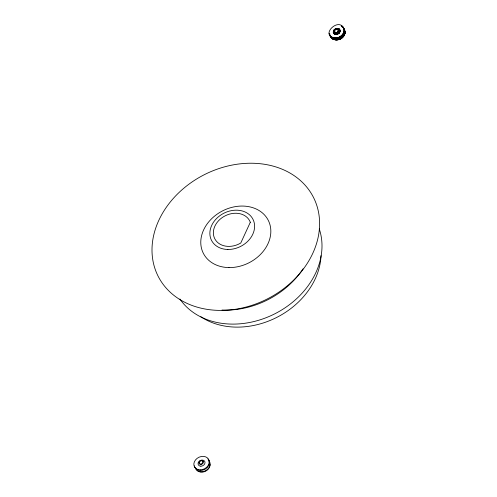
<?xml version="1.0" encoding="UTF-8"?>
<svg xmlns="http://www.w3.org/2000/svg" width="497" height="497" viewBox="0 0 497 497"><rect width="100%" height="100%" fill="white"/><g stroke="black" fill="none" stroke-linecap="round" stroke-linejoin="round"><path stroke-width="0.75" d="M333.978 31.149C334.133 34.411 339.675 32.684 338.612 29.863C336.705 26.745 332.027 31.118 333.76 33.467C335.997 35.989 341.048 33.193 339.867 29.957C339.221 28.478 337.283 28.143 335.891 28.683C334.375 28.577 332.189 32.771 333.978 31.274L333.238 32.15L333.984 31.398L333.257 32.293L333.996 31.516L333.282 32.435L334.021 31.64L333.313 32.578L334.052 31.752L333.4 32.852L334.096 31.864L333.673 33.349L334.338 32.274L333.959 33.678L334.506 32.454L334.065 33.771L334.599 32.529L334.183 33.864L334.705 32.603L334.301 33.951L334.81 32.672L334.562 34.1L334.922 32.727L334.705 34.169L335.04 32.783L334.848 34.225L335.158 32.833L334.997 34.274L335.289 32.87L335.146 34.324L335.419 32.901L335.463 34.386L335.55 32.926L335.624 34.411L335.686 32.945L335.786 34.423L335.823 32.951L335.953 34.436L335.966 32.951L336.121 34.436L336.109 32.945L336.463 34.411L336.252 32.932L336.637 34.386L336.394 32.914L336.804 34.355L336.537 32.883L336.978 34.318L336.68 32.852L337.146 34.274L336.823 32.808L337.488 34.163L336.966 32.759L337.649 34.094L337.103 32.696L337.811 34.026L337.239 32.634L337.972 33.945L337.37 32.566L338.128 33.858L337.5 32.485L338.432 33.672L337.625 32.404L338.575 33.566L337.743 32.317L338.712 33.461L337.854 32.224L338.848 33.342L337.966 32.125L338.973 33.224L338.066 32.025L339.215 32.976L338.165 31.914L339.321 32.845L338.252 31.802L339.426 32.709L338.339 31.69L339.519 32.572L338.414 31.572L339.613 32.429L338.482 31.454L339.768 32.143L338.544 31.33L339.83 31.994L338.594 31.205L339.886 31.845L338.637 31.081L339.936 31.696L338.674 30.957L339.979 31.547L338.706 30.833L340.035 31.249L338.724 30.702L340.054 31.094L338.73 30.578L340.06 30.944L338.737 30.454L340.06 30.802L338.73 30.329L340.047 30.652L338.687 30.093L339.967 30.23L338.656 29.975L339.923 30.093L338.612 29.863L339.867 29.957L338.563 29.752L339.805 29.832L338.507 29.646L339.662 29.584L338.445 29.547L339.581 29.466L338.37 29.453L339.488 29.36L338.289 29.36L339.389 29.255L338.202 29.28L339.283 29.149L338.109 29.199L339.053 28.969L338.01 29.124L338.929 28.888L336.401 28.534L334.257 29.708L334.643 29.708L333.729 30.373L334.295 30.155L333.642 30.516L334.226 30.274L333.568 30.659L334.17 30.398L333.493 30.808L334.114 30.522L333.238 31.851M329.741 33.572L329.753 34.231M344.141 30.572C341.352 14.351 317.608 36.064 335.835 38.008C338.768 37.809 341.601 36.175 343.141 33.659C344.384 32.255 343.762 28.447 344.974 32.814C344.881 34.138 344.328 35.399 343.52 36.443C339.842 41.841 330.58 40.735 329.3 33.92M330.232 35.809L331.574 37.741L333.99 38.952L336.935 39.12L339.929 38.219L342.489 36.399L344.179 33.958L344.732 31.069L343.719 28.304L343.874 29.273M335.301 34.361L335.419 32.901M334.475 31.125L334.798 30.187L335.81 29.385L338.041 29.863L338.016 31.373A1.963 1.572 -27 0 1 336.413 32.485C335.345 33.268 333.86 30.541 334.761 31.684M334.431 34.026L334.81 32.672M333.76 33.467L334.338 32.274M333.35 32.715L334.052 31.752M336.314 28.814L336.575 28.503M333.431 30.957L334.114 30.522M337.022 28.789L337.587 28.459M337.55 28.901L338.376 28.627M333.922 30.1L334.456 29.926M338.109 29.199L339.171 29.056M338.507 29.646L339.737 29.702M334.649 29.36L334.972 29.41M338.712 30.211L340.029 30.51M338.706 30.833L340.01 31.398M342.278 27L341.874 25.962M338.482 31.454L339.693 32.286M334.897 32.131L335.363 33.032L334.984 32.199M337.364 37.778L338.674 39.642L337.867 37.642M337.109 37.834L338.426 39.704L337.954 38.934M336.854 37.884L338.177 39.76L337.699 38.99M336.599 37.927L337.923 39.81L337.444 39.039M343.141 27.67L343.582 28.136L342.855 26.819M336.345 37.965L337.674 39.847L337.19 39.083M336.09 37.989L337.426 39.884L336.935 39.12M335.835 38.008L337.177 39.909L336.68 39.145M335.581 38.02L336.929 39.928L336.426 39.17M335.332 38.027L336.68 39.94L336.171 39.182M335.084 38.02L336.432 39.94L335.922 39.182M334.835 38.014L336.183 39.94L335.674 39.182M334.587 37.996L335.941 39.928L335.425 39.17M334.344 37.971L335.699 39.909L335.177 39.151M334.102 37.934L335.463 39.884L334.935 39.126M333.866 37.896L335.226 39.847L334.692 39.095M333.63 37.847L334.99 39.803L334.456 39.052M333.4 37.791L334.761 39.754L334.22 39.002M338.066 32.025L339.097 33.106M333.17 37.729L334.537 39.698L333.99 38.952M332.947 37.66L334.313 39.636L333.76 38.884M332.729 37.579L334.096 39.567L333.537 38.816M332.512 37.499L333.878 39.487L333.319 38.741M330.959 37.132L331.598 37.878L330.014 35.486L332.027 38.337L330.511 36.138M332.3 37.405L333.667 39.4L333.102 38.654M332.095 37.306L333.462 39.313L332.891 38.561M330.853 36.629L330.17 35.883L331.344 37.542L329.424 34.33M331.897 37.2L333.263 39.213L332.686 38.468M331.704 37.089L333.071 39.108L332.487 38.362M331.511 36.971L332.884 38.996L332.294 38.25M331.331 36.846L332.698 38.872L332.102 38.132M331.151 36.716L332.524 38.747L331.921 38.008M330.983 36.579L332.35 38.617L331.741 37.878M331.412 37.598L332.189 38.48L331.574 37.741M331.598 37.878L330.698 36.797M331.735 38.033L331.25 37.449M344.129 29.609L344.986 32.597L344.148 30.354M337.5 32.485L338.283 33.771M338.674 39.642L337.618 37.71M338.457 38.797L338.923 39.567L338.122 37.561M338.706 38.723L339.165 39.493L338.37 37.474M334.469 31.212L334.698 31.572M338.96 38.636L339.414 39.406L338.612 37.381M339.202 38.542L339.656 39.313L338.861 37.281M339.451 38.443L339.892 39.213L339.103 37.176M339.693 38.331L340.134 39.108L339.339 37.064M339.929 38.219L340.364 38.996L339.575 36.946M340.165 38.101L340.6 38.878L339.811 36.815M338.513 30.833L338.184 30.205M340.402 37.977L340.83 38.754L340.041 36.685M340.631 37.84L341.054 38.623L340.265 36.548M340.855 37.704L341.271 38.486L340.488 36.405M341.072 37.561L341.489 38.344L340.7 36.25M341.29 37.412L341.7 38.194L340.917 36.095M341.507 37.256L341.905 38.039L341.122 35.939M343.129 27.149L344.819 31.118L343.967 28.851M342.557 26.509L343.297 27.82M344.061 29.267L344.912 31.528L344.607 30.218M342.396 26.366L342.986 27.521L342.054 26.092M344.123 29.696L344.943 31.74L344.688 30.64M344.141 29.913L344.968 31.951L344.713 30.857M344.148 30.131L344.98 32.162L344.732 31.069M344.123 30.795L344.974 32.814L344.732 31.733M341.296 25.62L341.886 26.776M344.098 31.019L344.955 33.032L344.713 31.951M344.067 31.243L344.924 33.249L344.688 32.175M344.023 31.466L344.893 33.467L344.657 32.398M343.974 31.69L344.843 33.69L344.614 32.622M343.912 31.914L344.794 33.908L344.564 32.845M343.843 32.137L344.732 34.125L344.502 33.069M343.769 32.361L344.657 34.349L344.433 33.293M343.682 32.578L344.583 34.566L344.359 33.516M343.589 32.802L344.496 34.784L344.272 33.74M343.489 33.019L344.402 34.995L344.179 33.958M343.384 33.231L344.297 35.212L344.079 34.175M343.265 33.448L344.185 35.424L343.974 34.392M343.141 33.659L344.067 35.629L343.856 34.604M343.011 33.871L343.943 35.84L343.731 34.815M342.874 34.076L343.812 36.039L343.601 35.026M342.725 34.281L343.669 36.244L343.464 35.231M342.576 34.479L343.52 36.443L343.315 35.436M342.414 34.678L343.365 36.635L343.166 35.635M342.247 34.871L343.203 36.828L343.005 35.834M342.073 35.057L343.036 37.014L342.837 36.026M341.899 35.244L342.862 37.194L342.663 36.213M341.712 35.424L342.688 37.374L342.489 36.399M341.52 35.598L342.501 37.548L342.303 36.579M341.321 35.772L342.309 37.716L342.11 36.759M334.754 30.261L335.034 30.802M329.188 33.287L329.772 34.442M329.213 33.498L329.846 34.871M334.556 30.677L334.785 31.131M341.712 37.095L342.11 37.884L341.911 36.927M336.823 32.808L337.32 34.225M344.738 31.51L344.986 32.38L344.738 31.292M344.62 30.522L344.166 29.025L344.346 29.963M344.496 29.808L344.694 30.715M344.067 28.838L344.241 29.783M336.109 32.945L336.295 34.423M209.069 460.831A7.846 6.275 -27 0 1 205.261 470.907A7.846 6.275 -27 0 1 195.172 467.534M208.38 460.11A7.846 6.275 -27 0 1 208.858 460.576M208.554 459.7A7.846 6.275 -27 0 1 204.913 469.323A7.846 6.275 -27 0 1 194.756 467.074M194.538 466.453A7.846 6.275 -27 0 1 194.395 465.807M207.914 458.936A7.846 6.275 -27 0 1 208.355 459.433M209.535 462.577A7.374 5.902 -27 0 1 209.666 462.856M210.001 464.049A7.374 5.902 -27 0 1 205.628 471.181A7.374 5.902 -27 0 1 197.297 470.51M197.079 470.28A7.374 5.902 -27 0 1 196.7 469.789M209.038 461.794A7.374 5.902 -27 0 1 209.218 462.042M319.26 228.924A78.476 62.752 -27 0 1 274.53 313.955A78.476 62.752 -27 0 1 179.895 299.014M303.04 268.84A78.476 62.752 -27 0 1 221.991 310.029M321 255.675A73.767 58.988 -27 0 1 276.754 317.409A73.767 58.988 -27 0 1 200.844 316.732M250.302 222.314L240.772 243.002L240.144 243.381A19.619 15.687 -27 0 1 214.834 238.877A19.619 15.687 -27 0 1 225.545 215.63A19.619 15.687 -27 0 1 250.109 221.761L250.302 222.314M202.981 461.67L201.968 463.776A1.963 1.572 -27 0 1 199.434 463.322A1.963 1.572 -27 0 1 200.508 460.999A1.963 1.572 -27 0 1 202.962 461.614L202.981 461.67M200.738 464.384A2.323 1.858 -27 0 0 203.298 461.464A2.323 1.858 -27 0 0 199.496 461.409A2.323 1.858 -27 0 0 200.738 464.384M200.85 466.192A3.641 2.914 -27 0 0 204.851 461.626A3.641 2.914 -27 0 0 198.899 461.539A3.641 2.914 -27 0 0 200.85 466.192M200.471 469.882A8.014 6.411 -27 0 0 208.678 459.489A8.014 6.411 -27 0 0 195.451 459.986A8.014 6.411 -27 0 0 200.471 469.882M227.881 249.469A23.253 18.594 -27 0 0 253.42 220.264A23.253 18.594 -27 0 0 215.412 219.736A23.253 18.594 -27 0 0 227.881 249.469M228.98 267.579A36.411 29.118 -27 0 0 268.976 221.855A36.411 29.118 -27 0 0 209.461 221.022A36.411 29.118 -27 0 0 228.98 267.579M224.277 310.345A87.105 69.655 -27 0 0 313.458 197.359A87.105 69.655 -27 0 0 169.682 202.757A87.105 69.655 -27 0 0 224.277 310.345"/></g></svg>
